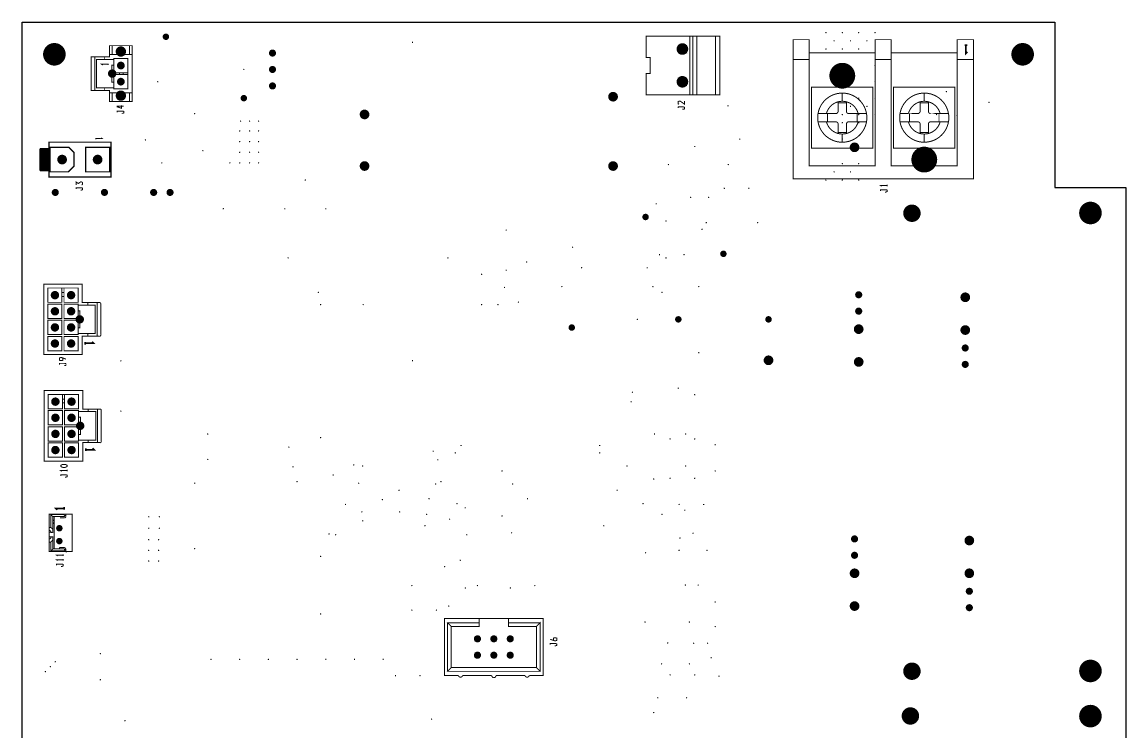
# Model space of a CAD drawing. Extents: x -16 to 352, y -5 to 215.
# Drawn here: x 181.4 to 352.4, y 104.9 to 215 of the extents above; entities that cross this region are included whole.
import ezdxf

# ---------------------------------------------------------------- set-up
doc = ezdxf.new("R2010")
doc.units = 0
doc.header["$MEASUREMENT"] = 0
doc.layers.get('0').update_dxf_attribs({"linetype": 'CONTINUOUS'})
for name, color, linetype in [('25-334-0_DRD', 7, 'CONTINUOUS'), ('25-334-0_SSB', 9, 'CONTINUOUS'), ('THRUHOLE_NPT', 8, 'CONTINUOUS'), ('THRUHOLE_TAP', 15, 'CONTINUOUS')]:
    doc.layers.add(name, color=color, linetype=linetype)

# ---------------------------------------------------------------- blocks, each defined once
blk = doc.blocks.new('ROUND_27')
at = {"const_width": 0.65024}
blk.add_lwpolyline([(-0.32512, 0, 1), (0.32512, 0, 1)], format="xyb", close=True, dxfattribs=at)
blk = doc.blocks.new('ROUND_1')
at = {"const_width": 1.75006}
blk.add_lwpolyline([(-0.87503, 0, 1), (0.87503, 0, 1)], format="xyb", close=True, dxfattribs=at)
blk = doc.blocks.new('ROUND_75')
at = {"const_width": 0.10033}
blk.add_lwpolyline([(-0.050164, 0, 1), (0.050164, 0, 1)], format="xyb", close=True, dxfattribs=at)
blk = doc.blocks.new('ROUND_3')
at = {"const_width": 0.50038}
blk.add_lwpolyline([(-0.25019, 0, 1), (0.25019, 0, 1)], format="xyb", close=True, dxfattribs=at)
blk = doc.blocks.new('ROUND_72')
at = {"const_width": 0.7493}
blk.add_lwpolyline([(-0.37465, 0, 1), (0.37465, 0, 1)], format="xyb", close=True, dxfattribs=at)
blk = doc.blocks.new('ROUND_82')
at = {"const_width": 2.00025}
blk.add_lwpolyline([(-1.000124, 0, 1), (1.000124, 0, 1)], format="xyb", close=True, dxfattribs=at)
blk = doc.blocks.new('ROUND_80')
at = {"const_width": 0.54991}
blk.add_lwpolyline([(-0.274954, 0, 1), (0.274954, 0, 1)], format="xyb", close=True, dxfattribs=at)
blk = doc.blocks.new('ROUND_34')
at = {"const_width": 0.8001}
blk.add_lwpolyline([(-0.40005, 0, 1), (0.40005, 0, 1)], format="xyb", close=True, dxfattribs=at)
blk = doc.blocks.new('ROUND_83')
at = {"const_width": 0.59944}
blk.add_lwpolyline([(-0.29972, 0, 1), (0.29972, 0, 1)], format="xyb", close=True, dxfattribs=at)
blk = doc.blocks.new('ROUND_79')
at = {"const_width": 1.35001}
blk.add_lwpolyline([(-0.675004, 0, 1), (0.675004, 0, 1)], format="xyb", close=True, dxfattribs=at)
blk = doc.blocks.new('ROUND_39')
at = {"const_width": 0.90043}
blk.add_lwpolyline([(-0.450214, 0, 1), (0.450214, 0, 1)], format="xyb", close=True, dxfattribs=at)

msp = doc.modelspace()

# ---------------------------------------------------------------- linework, layer by layer
at = {"layer": '25-334-0_DRD'}
for p, q in [((181.43, -5), (181.43, 215)), ((181.43, 215), (341.43, 215)), ((341.43, 215), (341.43, 189.36)), ((341.43, 189.36), (352.43, 189.36)), ((352.43, 189.36), (352.43, -5))]:
    msp.add_line(p, q, dxfattribs=at)
at = {"layer": '25-334-0_SSB'}
for points, const_width in [([(284.89, 212.82), (284.89, 203.74), (278.12, 203.74), (278.12, 207.03), (278.72, 207.03), (278.72, 209.53), (278.12, 209.53), (278.12, 212.82), (284.89, 212.82), (285.32, 212.82), (285.94, 212.82), (285.94, 203.74), (288.83, 203.74), (289.52, 203.74), (289.52, 212.82), (288.83, 212.82), (288.83, 203.74)], 0.152), ([(285.32, 203.74), (285.32, 212.82)], 0.152), ([(285.94, 212.82), (288.83, 212.82)], 0.152), ([(300.87, 209.22), (303.38, 209.22), (303.38, 212.27), (300.87, 212.27), (300.87, 209.22), (300.87, 190.68), (328.81, 190.68), (328.81, 209.22), (326.29, 209.22), (326.29, 212.27), (328.81, 212.27), (328.81, 209.22)], 0.152), ([(326.29, 209.22), (326.29, 192.71), (316.08, 192.71), (316.08, 209.22), (313.59, 209.22), (313.59, 212.27), (316.08, 212.27), (316.08, 209.22)], 0.152), ([(198.06, 209.98), (198.06, 211.34), (195.39, 211.34), (194.99, 211.34), (194.99, 209.98), (198.47, 209.98), (198.47, 211.34), (198.06, 211.34)], 0.152), ([(195.39, 209.98), (195.39, 211.34)], 0.152), ([(283.15, 211.39), (283.15, 210.25), (283.44, 210.54), (283.44, 211.1), (284, 211.1), (284.29, 211.39), (283.15, 211.39), (283.44, 211.1)], 0.152), ([(284, 211.1), (284, 210.54), (284.29, 210.25), (283.15, 210.25)], 0.152), ([(283.44, 210.54), (284, 210.54)], 0.152), ([(284.29, 211.39), (284.29, 210.25)], 0.152), ([(327.43, 211.43), (327.86, 211.43)], 0.254), ([(327.64, 211.43), (327.64, 210.16), (327.86, 210.38)], 0.254), ([(192.71, 204.41), (192.13, 204.41), (192.13, 209.61), (192.71, 209.61)], 0.152), ([(198.06, 204.04), (198.06, 202.68), (198.47, 202.68), (198.47, 204.04), (194.99, 204.04), (194.99, 204.41), (194.17, 204.41), (194.17, 204.81), (192.98, 204.81), (192.98, 209.21), (194.17, 209.21), (194.17, 209.61), (192.71, 209.61), (192.71, 204.41), (194.17, 204.41)], 0.152), ([(194.17, 209.61), (194.99, 209.61), (194.99, 209.98)], 0.152), ([(194.17, 209.21), (195.63, 209.21), (195.63, 209.37), (197.82, 209.37), (197.82, 204.65), (195.63, 204.65), (195.63, 204.81), (195.63, 205.68), (195.63, 206.87), (196.51, 206.87), (197.11, 206.87), (197.11, 207.15), (196.51, 207.15), (196.51, 206.87)], 0.152), ([(194.78, 208.57), (194.78, 208.33)], 0.152), ([(195.63, 209.21), (195.63, 208.34), (195.63, 207.15), (196.51, 207.15)], 0.152), ([(196.41, 208.58), (196.41, 207.94), (197.05, 207.94), (196.9, 208.09), (196.9, 208.43), (197.05, 208.58), (196.41, 208.58), (196.56, 208.43), (196.9, 208.43)], 0.152), ([(197.05, 207.94), (197.05, 208.58)], 0.152), ([(198.47, 209.98), (198.47, 204.04)], 0.152), ([(303.38, 210.24), (313.59, 210.24)], 0.152), ([(303.38, 209.22), (303.38, 192.71), (313.59, 192.71), (313.59, 209.22)], 0.152), ([(326.29, 210.24), (316.08, 210.24)], 0.152), ([(194.78, 208.45), (193.76, 208.45), (193.93, 208.33)], 0.152), ([(195.63, 205.68), (195.35, 205.68), (195.35, 208.34), (195.63, 208.34)], 0.152), ([(196.41, 207.94), (196.56, 208.09), (196.56, 208.43)], 0.152), ([(196.56, 208.09), (196.9, 208.09)], 0.152), ([(197.11, 207.15), (197.82, 207.15)], 0.152), ([(197.11, 206.87), (197.82, 206.87)], 0.152), ([(196.56, 205.59), (196.41, 205.44), (196.41, 206.08), (196.56, 205.93), (196.56, 205.59), (196.9, 205.59), (197.05, 205.44), (197.05, 206.08), (196.9, 205.93), (196.9, 205.59)], 0.152), ([(197.05, 206.08), (196.41, 206.08)], 0.152), ([(197.05, 205.44), (196.41, 205.44)], 0.152), ([(196.56, 205.93), (196.9, 205.93)], 0.152), ([(283.15, 206.31), (283.15, 205.17), (283.44, 205.46), (283.44, 206.02), (284, 206.02), (284.29, 206.31), (283.15, 206.31), (283.44, 206.02)], 0.152), ([(284, 206.02), (284, 205.46), (284.29, 205.17), (283.15, 205.17)], 0.152), ([(283.44, 205.46), (284, 205.46)], 0.152), ([(284.29, 206.31), (284.29, 205.17)], 0.152), ([(194.17, 204.81), (195.63, 204.81)], 0.152), ([(195.39, 204.04), (195.39, 202.68), (194.99, 202.68), (194.99, 204.04)], 0.152), ([(285.94, 203.74), (285.32, 203.74), (284.89, 203.74)], 0.152), ([(313.24, 204.93), (313.24, 195.43), (303.74, 195.43), (303.74, 204.93), (313.24, 204.93)], 0.152), ([(308.49, 203.99), (308.49, 202.72)], 0.152), ([(325.94, 204.93), (316.44, 204.93), (316.44, 195.43), (325.94, 195.43), (325.94, 204.93)], 0.152), ([(321.19, 202.72), (321.19, 203.99)], 0.152), ([(195.39, 202.68), (198.06, 202.68)], 0.152), ([(196.85, 202.1), (196.85, 201.63), (196.18, 201.86), (196.18, 201.98), (197.19, 201.98)], 0.152), ([(284.06, 202.74), (284.06, 202.26), (283.39, 202.74), (283.21, 202.74), (283.04, 202.67), (283.04, 202.32), (283.21, 202.26)], 0.152), ([(283.04, 201.9), (283.04, 201.66)], 0.152), ([(283.72, 201.48), (283.89, 201.48), (284.06, 201.54), (284.06, 201.78), (283.89, 201.84), (283.04, 201.84)], 0.152), ([(309.12, 201.19), (309.12, 202.46), (307.85, 202.46), (307.85, 201.19)], 0.152), ([(320.55, 201.19), (320.55, 202.46), (321.82, 202.46), (321.82, 201.19)], 0.152), ([(196.18, 201.26), (196.18, 201.02)], 0.152), ([(196.85, 200.85), (197.03, 200.85), (197.19, 200.91), (197.19, 201.14), (197.03, 201.2), (196.18, 201.2)], 0.152), ([(304.73, 200.81), (306.03, 200.81), (307.47, 200.81)], 0.152), ([(304.73, 200.81), (304.73, 200.81)], 0.152), ([(306.2, 199.54), (306.2, 200.81)], 0.152), ([(312.24, 200.81), (310.95, 200.81), (309.5, 200.81)], 0.152), ([(310.77, 200.81), (310.77, 199.54)], 0.152), ([(312.24, 200.81), (312.24, 200.81)], 0.152), ([(318.73, 200.81), (317.43, 200.81)], 0.152), ([(318.73, 200.81), (320.17, 200.81), (318.73, 200.81)], 0.152), ([(318.9, 199.54), (318.9, 200.81)], 0.152), ([(322.2, 200.81), (323.65, 200.81), (322.2, 200.81)], 0.152), ([(323.47, 200.81), (323.47, 199.54)], 0.152), ([(324.94, 200.81), (323.65, 200.81)], 0.152), ([(304.73, 199.54), (306.03, 199.54), (307.47, 199.54)], 0.152), ([(307.85, 199.16), (307.85, 197.89), (309.12, 197.89), (309.12, 199.16)], 0.152), ([(312.24, 199.54), (310.95, 199.54), (309.5, 199.54)], 0.152), ([(312.24, 199.54), (312.24, 199.54)], 0.152), ([(317.43, 199.54), (318.73, 199.54)], 0.152), ([(320.17, 199.54), (318.73, 199.54)], 0.152), ([(321.82, 199.16), (321.82, 197.89), (320.55, 197.89), (320.55, 199.16)], 0.152), ([(323.65, 199.54), (322.2, 199.54)], 0.152), ([(323.65, 199.54), (324.94, 199.54)], 0.152), ([(192.83, 196.82), (192.83, 197.05)], 0.152), ([(192.83, 196.93), (193.85, 196.93), (193.68, 197.05)], 0.152), ([(308.49, 196.37), (308.49, 197.64)], 0.152), ([(321.19, 197.64), (321.19, 196.37)], 0.152), ([(184.18, 195.37), (184.18, 191.98)], 0.201), ([(184.18, 195.37), (185.58, 195.37)], 0.201), ([(184.18, 195.2), (185.58, 195.2)], 0.201), ([(184.18, 195.02), (185.58, 195.02)], 0.201), ([(184.18, 194.84), (185.58, 194.84)], 0.201), ([(184.33, 195.37), (184.33, 191.98)], 0.201), ([(184.51, 195.37), (184.51, 191.98)], 0.201), ([(184.69, 195.37), (184.69, 191.98)], 0.201), ([(184.87, 195.37), (184.87, 191.98)], 0.201), ([(185.05, 195.37), (185.05, 191.98)], 0.201), ([(185.23, 195.37), (185.23, 191.98)], 0.201), ([(185.41, 195.37), (185.41, 191.98)], 0.201), ([(185.58, 196.38), (185.58, 190.97), (195.18, 190.97), (195.18, 196.38), (185.58, 196.38)], 0.201), ([(185.58, 195.37), (185.58, 191.98)], 0.201), ([(185.78, 195.57), (185.78, 191.78), (188.58, 191.78), (189.48, 192.67), (189.48, 194.77), (188.68, 195.57), (185.78, 195.57)], 0.201), ([(191.28, 195.57), (191.28, 191.78), (194.98, 191.78), (194.98, 195.57), (191.28, 195.57)], 0.201), ([(184.18, 194.66), (185.58, 194.66)], 0.201), ([(184.18, 194.48), (185.58, 194.48)], 0.201), ([(184.18, 194.3), (185.58, 194.3)], 0.201), ([(184.18, 194.12), (185.58, 194.12)], 0.201), ([(184.18, 193.94), (185.58, 193.94)], 0.201), ([(184.18, 193.76), (185.58, 193.76)], 0.201), ([(184.18, 193.58), (185.58, 193.58)], 0.201), ([(184.18, 193.4), (185.58, 193.4)], 0.201), ([(184.18, 193.22), (185.58, 193.22)], 0.201), ([(184.18, 193.04), (185.58, 193.04)], 0.201), ([(184.18, 192.86), (185.58, 192.86)], 0.201), ([(184.18, 192.68), (185.58, 192.68)], 0.201), ([(184.18, 192.5), (185.58, 192.5)], 0.201), ([(184.18, 192.32), (185.58, 192.32)], 0.201), ([(184.18, 192.14), (185.58, 192.14)], 0.201), ([(184.18, 191.98), (185.58, 191.98)], 0.201), ([(190.65, 189.74), (190.81, 189.85), (190.81, 190.09), (190.65, 190.21), (190.48, 190.21), (190.14, 189.97), (189.8, 190.21), (189.8, 189.74)], 0.152), ([(315.43, 189.79), (315.43, 189.55)], 0.152), ([(189.8, 189.37), (189.8, 189.14)], 0.152), ([(190.48, 188.96), (190.65, 188.96), (190.81, 189.02), (190.81, 189.26), (190.65, 189.31), (189.8, 189.31)], 0.152), ([(315.43, 189.67), (314.41, 189.67), (314.58, 189.55)], 0.152), ([(314.41, 189.07), (314.41, 188.83)], 0.152), ([(315.09, 188.65), (315.26, 188.65), (315.43, 188.71), (315.43, 188.95), (315.26, 189.01), (314.41, 189.01)], 0.152), ([(191.59, 166.71), (191.59, 166.31), (190.76, 166.31), (190.76, 163.44), (184.78, 163.44), (184.78, 174.38), (190.76, 174.38), (190.76, 171.51), (191.59, 171.51), (191.59, 171.11), (192.77, 171.11), (192.77, 166.71), (191.59, 166.71), (190.11, 166.71), (190.11, 167.58), (190.11, 168.77), (187.92, 168.77), (187.92, 166.55), (190.11, 166.55), (190.11, 166.71)], 0.152), ([(185.42, 173.77), (185.42, 171.55), (187.61, 171.55), (187.61, 172.46), (187.92, 172.46), (187.92, 171.55), (190.11, 171.55), (190.11, 173.77), (185.42, 173.77)], 0.152), ([(186.35, 172.49), (186.2, 172.34), (186.2, 172.98), (186.35, 172.83), (186.35, 172.49), (186.68, 172.49), (186.83, 172.34), (186.83, 172.98), (186.68, 172.83), (186.68, 172.49)], 0.152), ([(186.2, 172.98), (186.83, 172.98)], 0.152), ([(186.35, 172.83), (186.68, 172.83)], 0.152), ([(187.61, 173.77), (187.61, 173.06)], 0.152), ([(187.61, 172.46), (187.61, 173.06), (187.92, 173.06), (187.92, 172.46)], 0.152), ([(187.92, 173.06), (187.92, 173.77)], 0.152), ([(189.19, 172.83), (189.34, 172.98), (189.34, 172.34), (189.19, 172.49), (189.19, 172.83), (188.85, 172.83), (188.7, 172.98), (188.7, 172.34), (188.85, 172.49), (188.85, 172.83)], 0.152), ([(188.7, 172.98), (189.34, 172.98)], 0.152), ([(185.42, 171.27), (185.42, 169.05), (187.61, 169.05), (187.61, 171.27), (185.42, 171.27)], 0.152), ([(186.2, 172.34), (186.83, 172.34)], 0.152), ([(191.59, 171.11), (190.11, 171.11), (190.11, 171.27), (187.92, 171.27), (187.92, 169.05), (190.11, 169.05), (190.11, 170.24), (190.39, 170.24), (190.39, 167.58), (190.11, 167.58)], 0.152), ([(188.7, 172.34), (189.34, 172.34)], 0.152), ([(189.19, 172.49), (188.85, 172.49)], 0.152), ([(190.11, 170.24), (190.11, 171.11)], 0.152), ([(191.59, 171.51), (193.05, 171.51)], 0.152), ([(193.42, 166.31), (193.05, 166.31), (193.05, 171.51), (193.42, 171.51)], 0.152), ([(193.62, 171.31), (193.62, 166.51)], 0.152), ([(186.2, 169.84), (186.83, 169.84), (186.83, 170.48), (186.68, 170.33), (186.35, 170.33), (186.2, 170.48), (186.2, 169.84), (186.35, 169.99), (186.68, 169.99), (186.68, 170.33)], 0.152), ([(186.2, 170.48), (186.83, 170.48)], 0.152), ([(186.35, 169.99), (186.35, 170.33)], 0.152), ([(186.83, 169.84), (186.68, 169.99)], 0.152), ([(189.19, 170.33), (189.34, 170.48), (189.34, 169.84), (189.19, 169.99), (189.19, 170.33), (188.85, 170.33), (188.7, 170.48), (188.7, 169.84), (188.85, 169.99), (188.85, 170.33)], 0.152), ([(188.7, 170.48), (189.34, 170.48)], 0.152), ([(188.7, 169.84), (189.34, 169.84)], 0.152), ([(189.19, 169.99), (188.85, 169.99)], 0.152), ([(185.42, 168.77), (185.42, 166.55), (187.61, 166.55), (187.61, 168.77), (185.42, 168.77)], 0.152), ([(186.2, 167.34), (186.83, 167.34), (186.83, 167.98), (186.68, 167.83), (186.35, 167.83), (186.2, 167.98), (186.2, 167.34), (186.35, 167.49), (186.68, 167.49), (186.68, 167.83)], 0.152), ([(186.2, 167.98), (186.83, 167.98)], 0.152), ([(186.35, 167.49), (186.35, 167.83)], 0.152), ([(189.19, 167.83), (189.34, 167.98), (189.34, 167.34), (189.19, 167.49), (189.19, 167.83), (188.85, 167.83), (188.7, 167.98), (188.7, 167.34), (188.85, 167.49), (188.85, 167.83)], 0.152), ([(188.7, 167.98), (189.34, 167.98)], 0.152), ([(185.42, 166.27), (185.42, 164.05), (187.61, 164.05), (187.61, 166.27), (185.42, 166.27)], 0.152), ([(186.83, 167.34), (186.68, 167.49)], 0.152), ([(190.11, 166.27), (187.92, 166.27), (187.92, 164.05), (190.11, 164.05), (190.11, 166.27)], 0.152), ([(188.7, 167.34), (189.34, 167.34)], 0.152), ([(189.19, 167.49), (188.85, 167.49)], 0.152), ([(191.59, 166.31), (193.05, 166.31)], 0.152), ([(186.2, 164.84), (186.83, 164.84), (186.83, 165.48), (186.2, 165.48), (186.2, 164.84), (186.35, 164.99), (186.68, 164.99), (186.68, 165.33), (186.35, 165.33), (186.35, 164.99)], 0.152), ([(186.2, 165.48), (186.35, 165.33)], 0.152), ([(186.83, 165.48), (186.68, 165.33)], 0.152), ([(186.83, 164.84), (186.68, 164.99)], 0.152), ([(189.19, 165.33), (189.34, 165.48), (189.34, 164.84), (189.19, 164.99), (189.19, 165.33), (188.85, 165.33), (188.7, 165.48), (188.7, 164.84), (188.85, 164.99), (188.85, 165.33)], 0.152), ([(188.7, 165.48), (189.34, 165.48)], 0.152), ([(188.7, 164.84), (189.34, 164.84)], 0.152), ([(189.19, 164.99), (188.85, 164.99)], 0.152), ([(191.22, 164.99), (191.22, 165.42)], 0.254), ([(191.22, 165.21), (192.49, 165.21), (192.28, 165.42)], 0.254), ([(187.73, 162.92), (187.73, 162.57), (187.56, 162.51), (187.39, 162.51), (187.22, 162.57), (187.22, 162.92), (187.39, 162.98), (187.56, 162.98), (188.23, 162.75)], 0.152), ([(187.22, 162.15), (187.22, 161.91)], 0.152), ([(187.9, 161.73), (188.06, 161.73), (188.23, 161.79), (188.23, 162.03), (188.06, 162.09), (187.22, 162.09)], 0.152), ([(191.66, 150.2), (191.66, 149.8), (190.83, 149.8), (190.83, 146.93), (184.85, 146.93), (184.85, 157.87), (190.83, 157.87), (190.83, 155), (191.66, 155), (191.66, 154.6), (192.84, 154.6), (192.84, 150.2), (191.66, 150.2), (190.18, 150.2), (190.18, 151.07), (190.18, 152.26), (187.99, 152.26), (187.99, 150.04), (190.18, 150.04), (190.18, 150.2)], 0.152), ([(185.49, 157.26), (185.49, 155.04), (187.68, 155.04), (187.68, 155.95), (187.99, 155.95), (187.99, 155.04), (190.18, 155.04), (190.18, 157.26), (185.49, 157.26)], 0.152), ([(187.68, 157.26), (187.68, 156.55)], 0.152), ([(187.99, 156.55), (187.99, 157.26)], 0.152), ([(186.42, 155.98), (186.27, 155.83), (186.27, 156.47), (186.42, 156.32), (186.42, 155.98), (186.76, 155.98), (186.91, 155.83), (186.91, 156.47), (186.76, 156.32), (186.76, 155.98)], 0.152), ([(186.27, 156.47), (186.91, 156.47)], 0.152), ([(186.27, 155.83), (186.91, 155.83)], 0.152), ([(186.42, 156.32), (186.76, 156.32)], 0.152), ([(187.68, 155.95), (187.68, 156.55), (187.99, 156.55), (187.99, 155.95)], 0.152), ([(189.26, 156.32), (189.41, 156.47), (189.41, 155.83), (189.26, 155.98), (189.26, 156.32), (188.92, 156.32), (188.77, 156.47), (188.77, 155.83), (188.92, 155.98), (188.92, 156.32)], 0.152), ([(188.77, 156.47), (189.41, 156.47)], 0.152), ([(188.77, 155.83), (189.41, 155.83)], 0.152), ([(189.26, 155.98), (188.92, 155.98)], 0.152), ([(185.49, 154.76), (185.49, 152.54), (187.68, 152.54), (187.68, 154.76), (185.49, 154.76)], 0.152), ([(186.27, 153.33), (186.91, 153.33), (186.91, 153.97), (186.76, 153.82), (186.42, 153.82), (186.27, 153.97), (186.27, 153.33), (186.42, 153.48), (186.76, 153.48), (186.76, 153.82)], 0.152), ([(186.27, 153.97), (186.91, 153.97)], 0.152), ([(191.66, 154.6), (190.18, 154.6), (190.18, 154.76), (187.99, 154.76), (187.99, 152.54), (190.18, 152.54), (190.18, 153.73), (190.46, 153.73), (190.46, 151.07), (190.18, 151.07)], 0.152), ([(189.26, 153.82), (189.41, 153.97), (189.41, 153.33), (189.26, 153.48), (189.26, 153.82), (188.92, 153.82), (188.77, 153.97), (188.77, 153.33), (188.92, 153.48), (188.92, 153.82)], 0.152), ([(188.77, 153.97), (189.41, 153.97)], 0.152), ([(190.18, 153.73), (190.18, 154.6)], 0.152), ([(191.66, 155), (193.12, 155)], 0.152), ([(193.49, 149.8), (193.12, 149.8), (193.12, 155), (193.49, 155)], 0.152), ([(193.69, 154.8), (193.69, 150)], 0.152), ([(185.49, 152.26), (185.49, 150.04), (187.68, 150.04), (187.68, 152.26), (185.49, 152.26)], 0.152), ([(186.42, 153.48), (186.42, 153.82)], 0.152), ([(186.91, 153.33), (186.76, 153.48)], 0.152), ([(188.77, 153.33), (189.41, 153.33)], 0.152), ([(189.26, 153.48), (188.92, 153.48)], 0.152), ([(186.27, 150.83), (186.91, 150.83), (186.91, 151.47), (186.76, 151.32), (186.42, 151.32), (186.27, 151.47), (186.27, 150.83), (186.42, 150.98), (186.76, 150.98), (186.76, 151.32)], 0.152), ([(186.27, 151.47), (186.91, 151.47)], 0.152), ([(186.42, 150.98), (186.42, 151.32)], 0.152), ([(186.91, 150.83), (186.76, 150.98)], 0.152), ([(189.26, 151.32), (189.41, 151.47), (189.41, 150.83), (189.26, 150.98), (189.26, 151.32), (188.92, 151.32), (188.77, 151.47), (188.77, 150.83), (188.92, 150.98), (188.92, 151.32)], 0.152), ([(188.77, 151.47), (189.41, 151.47)], 0.152), ([(188.77, 150.83), (189.41, 150.83)], 0.152), ([(189.26, 150.98), (188.92, 150.98)], 0.152), ([(185.49, 149.76), (185.49, 147.54), (187.68, 147.54), (187.68, 149.76), (185.49, 149.76)], 0.152), ([(186.27, 148.33), (186.91, 148.33), (186.91, 148.97), (186.27, 148.97), (186.27, 148.33), (186.42, 148.48), (186.76, 148.48), (186.76, 148.82), (186.42, 148.82), (186.42, 148.48)], 0.152), ([(186.27, 148.97), (186.42, 148.82)], 0.152), ([(186.91, 148.97), (186.76, 148.82)], 0.152), ([(190.18, 149.76), (187.99, 149.76), (187.99, 147.54), (190.18, 147.54), (190.18, 149.76)], 0.152), ([(189.26, 148.82), (189.41, 148.97), (189.41, 148.33), (189.26, 148.48), (189.26, 148.82), (188.92, 148.82), (188.77, 148.97), (188.77, 148.33), (188.92, 148.48), (188.92, 148.82)], 0.152), ([(188.77, 148.97), (189.41, 148.97)], 0.152), ([(191.29, 148.48), (191.29, 148.91)], 0.254), ([(191.29, 148.7), (192.56, 148.7), (192.35, 148.91)], 0.254), ([(191.66, 149.8), (193.12, 149.8)], 0.152), ([(186.91, 148.33), (186.76, 148.48)], 0.152), ([(188.77, 148.33), (189.41, 148.33)], 0.152), ([(189.26, 148.48), (188.92, 148.48)], 0.152), ([(188.43, 145.47), (187.41, 145.47), (187.58, 145.36)], 0.152), ([(188.43, 146.13), (188.26, 146.02), (188.09, 145.96), (187.75, 145.96), (187.58, 146.02), (187.41, 146.13), (187.41, 146.25), (187.58, 146.37), (187.75, 146.43), (188.09, 146.43), (188.26, 146.37), (188.43, 146.25), (188.43, 146.13)], 0.152), ([(188.43, 145.59), (188.43, 145.36)], 0.152), ([(187.41, 144.87), (187.41, 144.64)], 0.152), ([(188.09, 144.46), (188.26, 144.46), (188.43, 144.52), (188.43, 144.75), (188.26, 144.81), (187.41, 144.81)], 0.152), ([(186.2, 134.69), (185.9, 134.39), (185.9, 133.02), (187.9, 133.02), (187.9, 132.93), (188.2, 132.93), (189.2, 132.93), (189.2, 138.72), (188.2, 138.72), (187.9, 138.72), (185.6, 138.72), (185.6, 136.64), (185.9, 136.64), (186.2, 136.34), (186.2, 138.33), (187.9, 138.33), (188.11, 138.41), (188.2, 138.63), (188.2, 138.72)], 0.152), ([(187.9, 138.72), (187.9, 138.63), (185.9, 138.63), (185.9, 136.64)], 0.152), ([(186.2, 138.33), (185.9, 138.63)], 0.152), ([(187.94, 139.59), (186.67, 139.59), (186.89, 139.38)], 0.254), ([(187.94, 139.81), (187.94, 139.38)], 0.254), ([(187.9, 138.63), (188.11, 138.41)], 0.152), ([(188.2, 138.42), (188.2, 138.63)], 0.152), ([(186.4, 133.32), (186.4, 135.51), (186.4, 138.33)], 0.152), ([(187.96, 138.13), (187.3, 138.13)], 0.152), ([(185.6, 136.64), (185.6, 136.16), (185.75, 136.16), (186, 135.84), (185.6, 135.84), (185.6, 135.19)], 0.152), ([(185.6, 136.16), (185.6, 135.84)], 0.152), ([(188.2, 133.23), (188.2, 133.02), (188.11, 133.24), (187.9, 133.32), (186.2, 133.32), (186.2, 134.69), (186.2, 135.19), (186, 135.19), (185.6, 135.19), (185.6, 134.86), (185.75, 134.86), (186, 135.19)], 0.152), ([(186, 135.84), (186.2, 135.84), (186.2, 135.81)], 0.152), ([(186.2, 135.84), (186.2, 136.34)], 0.152), ([(186.2, 135.21), (186.2, 135.19)], 0.152), ([(185.6, 134.86), (185.6, 134.39)], 0.152), ([(185.9, 134.39), (185.6, 134.39), (185.6, 132.93), (187.9, 132.93)], 0.152), ([(186.2, 133.32), (185.9, 133.02)], 0.152), ([(187.2, 133.32), (187.2, 133.42)], 0.152), ([(187.3, 133.53), (187.9, 133.53)], 0.152), ([(187.79, 131.63), (186.78, 131.63), (186.95, 131.51)], 0.152), ([(187.79, 132.35), (186.78, 132.35), (186.95, 132.23)], 0.152), ([(187.79, 132.47), (187.79, 132.23)], 0.152), ([(187.79, 131.75), (187.79, 131.51)], 0.152), ([(188.11, 133.24), (187.9, 133.02)], 0.152), ([(188.2, 132.93), (188.2, 133.02)], 0.152), ([(186.78, 131.03), (186.78, 130.79)], 0.152), ([(187.46, 130.61), (187.63, 130.61), (187.79, 130.68), (187.79, 130.91), (187.63, 130.97), (186.78, 130.97)], 0.152), ([(249.02, 113.69), (246.87, 113.69), (246.87, 122.53), (252.26, 122.53), (252.26, 121.88), (247.32, 121.88), (247.92, 121.28), (247.92, 114.94)], 0.152), ([(261.1, 114.94), (247.92, 114.94), (247.32, 114.34), (261.7, 114.34), (261.1, 114.94), (261.1, 121.28), (261.7, 121.88), (261.7, 114.34)], 0.152), ([(247.32, 121.88), (247.32, 114.34)], 0.152), ([(247.92, 121.28), (252.26, 121.28), (252.26, 121.88)], 0.152), ([(252.26, 122.53), (256.76, 122.53), (262.15, 122.53), (262.15, 113.69), (260, 113.69)], 0.152), ([(256.76, 122.53), (256.76, 121.88)], 0.152), ([(261.1, 121.28), (256.76, 121.28), (256.76, 121.88), (261.7, 121.88)], 0.152), ([(252.09, 119.26), (252.29, 119.06), (252.29, 119.7), (252.09, 119.5), (252.09, 119.26), (251.85, 119.26), (251.65, 119.06), (252.29, 119.06)], 0.152), ([(251.85, 119.26), (251.85, 119.5), (251.65, 119.7), (252.29, 119.7)], 0.152), ([(251.65, 119.06), (251.65, 119.7)], 0.152), ([(254.63, 119.26), (254.83, 119.06), (254.83, 119.7), (254.63, 119.5), (254.63, 119.26), (254.39, 119.26), (254.19, 119.06), (254.83, 119.06)], 0.152), ([(254.39, 119.26), (254.39, 119.5), (254.19, 119.7), (254.83, 119.7)], 0.152), ([(254.19, 119.06), (254.19, 119.7)], 0.152), ([(257.17, 119.26), (257.37, 119.06), (257.37, 119.7), (257.17, 119.5), (257.17, 119.26), (256.93, 119.26), (256.73, 119.06), (257.37, 119.06)], 0.152), ([(256.93, 119.26), (256.93, 119.5), (256.73, 119.7), (257.37, 119.7)], 0.152), ([(256.73, 119.06), (256.73, 119.7)], 0.152), ([(252.09, 119.5), (251.85, 119.5)], 0.152), ([(254.63, 119.5), (254.39, 119.5)], 0.152), ([(257.17, 119.5), (256.93, 119.5)], 0.152), ([(263.74, 119.13), (263.74, 119.49), (263.91, 119.55), (264.08, 119.55), (264.25, 119.49), (264.25, 119.13), (264.08, 119.08), (263.91, 119.08), (263.23, 119.31)], 0.152), ([(263.23, 118.71), (263.23, 118.47)], 0.152), ([(263.91, 118.3), (264.08, 118.3), (264.25, 118.36), (264.25, 118.59), (264.08, 118.65), (263.23, 118.65)], 0.152), ([(252.09, 116.72), (252.29, 116.52), (252.29, 117.16), (252.09, 116.96), (252.09, 116.72), (251.85, 116.72), (251.65, 116.52), (252.29, 116.52)], 0.152), ([(251.85, 116.72), (251.85, 116.96), (251.65, 117.16), (252.29, 117.16)], 0.152), ([(251.65, 116.52), (251.65, 117.16)], 0.152), ([(252.09, 116.96), (251.85, 116.96)], 0.152), ([(254.63, 116.72), (254.83, 116.52), (254.83, 117.16), (254.63, 116.96), (254.63, 116.72), (254.39, 116.72), (254.19, 116.52), (254.83, 116.52)], 0.152), ([(254.39, 116.72), (254.39, 116.96), (254.19, 117.16), (254.83, 117.16)], 0.152), ([(254.19, 116.52), (254.19, 117.16)], 0.152), ([(254.63, 116.96), (254.39, 116.96)], 0.152), ([(257.17, 116.72), (257.37, 116.52), (257.37, 117.16), (257.17, 116.96), (257.17, 116.72), (256.93, 116.72), (256.73, 116.52), (257.37, 116.52)], 0.152), ([(256.93, 116.72), (256.93, 116.96), (256.73, 117.16), (257.37, 117.16)], 0.152), ([(256.73, 116.52), (256.73, 117.16)], 0.152), ([(257.17, 116.96), (256.93, 116.96)], 0.152), ([(254.19, 113.69), (249.67, 113.69)], 0.152), ([(259.35, 113.69), (254.84, 113.69)], 0.152)]:
    msp.add_lwpolyline(points, dxfattribs=dict(at, const_width=const_width))
at = {"layer": '25-334-0_SSB', "const_width": 0.152}
for points in [[(304.73, 200.81, -0.365977), (308.49, 203.99)], [(308.49, 203.99, -0.365977), (312.24, 200.81)], [(317.43, 200.81, -0.365977), (321.19, 203.99)], [(321.19, 203.99, -0.365977), (324.94, 200.81)], [(306.03, 200.81, -0.341981), (308.49, 202.72)], [(308.49, 202.72, -0.341982), (310.95, 200.81)], [(318.73, 200.81, -0.341981), (321.19, 202.72)], [(321.19, 202.72, -0.341982), (323.65, 200.81)], [(304.68, 200.18, -0.041915), (304.73, 200.81)], [(304.73, 199.54, -0.041915), (304.68, 200.18)], [(307.85, 201.19, -0.414214), (307.47, 200.81)], [(309.5, 200.81, -0.414214), (309.12, 201.19)], [(312.24, 200.81, -0.041915), (312.3, 200.18)], [(312.3, 200.18, -0.041915), (312.24, 199.54)], [(317.38, 200.18, -0.041915), (317.43, 200.81)], [(317.43, 199.54, -0.041915), (317.38, 200.18)], [(320.55, 201.19, -0.414214), (320.17, 200.81)], [(322.2, 200.81, -0.414214), (321.82, 201.19)], [(324.94, 200.81, -0.041915), (325, 200.18)], [(325, 200.18, -0.041915), (324.94, 199.54)], [(308.49, 196.37, -0.365977), (304.73, 199.54)], [(308.49, 197.64, -0.341982), (306.03, 199.54)], [(307.47, 199.54, -0.414214), (307.85, 199.16)], [(312.24, 199.54, -0.365977), (308.49, 196.37)], [(310.95, 199.54, -0.341981), (308.49, 197.64)], [(309.12, 199.16, -0.414214), (309.5, 199.54)], [(321.19, 196.37, -0.365977), (317.43, 199.54)], [(321.19, 197.64, -0.341982), (318.73, 199.54)], [(320.17, 199.54, -0.414214), (320.55, 199.16)], [(323.65, 199.54, -0.341981), (321.19, 197.64)], [(324.94, 199.54, -0.365977), (321.19, 196.37)], [(321.82, 199.16, -0.414214), (322.2, 199.54)], [(193.42, 171.51, -0.414214), (193.62, 171.31)], [(193.45, 166.3, -0.044335), (193.42, 166.3)], [(193.62, 166.48, -0.414214), (193.45, 166.3)], [(193.62, 166.51, -0.047259), (193.62, 166.48)], [(193.49, 155, -0.414214), (193.69, 154.8)], [(193.52, 149.79, -0.047946), (193.48, 149.8)], [(193.69, 149.97, -0.414214), (193.52, 149.79)], [(193.69, 150, -0.047949), (193.69, 149.97)], [(186.2, 137.84, -0.303104), (186.4, 137.54)], [(186.4, 137.54, -0.303922), (186.2, 137.23)], [(186.9, 136.53, -0.414214), (187.2, 136.82)], [(187.2, 136.82, -0.414214), (187.5, 136.53)], [(188, 138.12, -0.043695), (187.97, 138.13)], [(188.22, 138.34, -0.414214), (188, 138.12)], [(188.22, 138.38, -0.043696), (188.22, 138.34)], [(187.2, 136.23, -0.414214), (186.9, 136.53)], [(187.5, 136.53, -0.414214), (187.2, 136.23)], [(186.9, 134.59, -0.414214), (187.2, 134.89)], [(187.2, 134.29, -0.414214), (186.9, 134.59)], [(187.2, 134.89, -0.414214), (187.5, 134.59)], [(187.5, 134.59, -0.414214), (187.2, 134.29)], [(187.2, 133.42, -0.414214), (187.3, 133.52)], [(187.9, 133.53, -0.414214), (188.2, 133.23)], [(249.35, 113.43, -0.340061), (249.02, 113.69)], [(249.67, 113.69, -0.340061), (249.35, 113.44)], [(254.51, 113.36, -0.414214), (254.19, 113.69)], [(254.84, 113.69, -0.414214), (254.51, 113.36)], [(259.68, 113.43, -0.340061), (259.35, 113.69)], [(260, 113.69, -0.340061), (259.68, 113.44)]]:
    msp.add_lwpolyline(points, format="xyb", dxfattribs=at)

# ---------------------------------------------------------------- block references
at = {"layer": 'THRUHOLE_NPT', "xscale": -1}
for name, p in [('ROUND_1', (186.43, 210)), ('ROUND_1', (336.43, 210)), ('ROUND_27', (195.39, 207.01)), ('ROUND_1', (346.93, 185.4)), ('ROUND_27', (190.36, 168.91)), ('ROUND_27', (190.43, 152.4)), ('ROUND_1', (346.93, 114.4)), ('ROUND_1', (346.93, 107.4))]:
    msp.add_blockref(name, p, dxfattribs=at)
at = {"layer": 'THRUHOLE_TAP', "xscale": -1}
for name, p in [('ROUND_3', (203.71, 212.72)), ('ROUND_75', (305.95, 213.36)), ('ROUND_75', (307.22, 212.09)), ('ROUND_75', (308.49, 213.36)), ('ROUND_75', (309.76, 212.09)), ('ROUND_75', (311.03, 213.36)), ('ROUND_75', (312.3, 212.09)), ('ROUND_75', (313.57, 213.36)), ('ROUND_34', (196.73, 210.43)), ('ROUND_80', (220.22, 210.19)), ('ROUND_75', (241.91, 211.86)), ('ROUND_39', (283.72, 210.82)), ('ROUND_75', (305.95, 210.82)), ('ROUND_75', (308.49, 210.82)), ('ROUND_75', (311.03, 210.82)), ('ROUND_83', (196.73, 208.26)), ('ROUND_82', (308.49, 206.68)), ('ROUND_75', (215.78, 207.65)), ('ROUND_80', (220.22, 207.65)), ('ROUND_75', (313.57, 208.28)), ('ROUND_83', (196.73, 205.76)), ('ROUND_75', (202.44, 205.74)), ('ROUND_80', (220.22, 205.1)), ('ROUND_39', (283.72, 205.74)), ('ROUND_75', (313.57, 205.74)), ('ROUND_34', (196.73, 203.59)), ('ROUND_3', (215.78, 203.2)), ('ROUND_72', (272.98, 203.43)), ('ROUND_75', (324.62, 204.22)), ('ROUND_75', (290.78, 202.01)), ('ROUND_75', (309.76, 201.93)), ('ROUND_75', (311.03, 203.2)), ('ROUND_75', (312.3, 201.93)), ('ROUND_75', (313.57, 203.2)), ('ROUND_75', (331.22, 202.56)), ('ROUND_75', (208.16, 200.79)), ('ROUND_72', (234.48, 200.68)), ('ROUND_75', (308.49, 200.66)), ('ROUND_75', (311.03, 200.66)), ('ROUND_75', (313.57, 200.66)), ('ROUND_75', (323.09, 200.66)), ('ROUND_75', (326.27, 200.53)), ('ROUND_75', (215.27, 199.64)), ('ROUND_75', (216.67, 199.64)), ('ROUND_75', (218.06, 199.64)), ('ROUND_75', (308.49, 199.39)), ('ROUND_75', (311.03, 199.39)), ('ROUND_75', (200.54, 196.72)), ('ROUND_75', (215.14, 198.12)), ('ROUND_75', (216.67, 198.12)), ('ROUND_75', (218.06, 198.12)), ('ROUND_75', (292.61, 196.85)), ('ROUND_75', (308.49, 196.85)), ('ROUND_75', (209.43, 195.07)), ('ROUND_75', (215.14, 196.47)), ('ROUND_75', (216.67, 196.47)), ('ROUND_75', (218.06, 196.47)), ('ROUND_75', (285.63, 195.71)), ('ROUND_72', (310.39, 195.58)), ('ROUND_82', (321.19, 193.68)), ('ROUND_72', (187.63, 193.68)), ('ROUND_72', (193.13, 193.68)), ('ROUND_75', (203.08, 193.17)), ('ROUND_75', (213.62, 193.17)), ('ROUND_75', (215.14, 194.82)), ('ROUND_75', (215.14, 193.17)), ('ROUND_75', (216.67, 194.82)), ('ROUND_75', (216.67, 193.17)), ('ROUND_75', (218.06, 194.82)), ('ROUND_75', (218.06, 193.17)), ('ROUND_72', (234.48, 192.68)), ('ROUND_72', (272.98, 192.68)), ('ROUND_75', (281.56, 192.91)), ('ROUND_75', (290.83, 192.91)), ('ROUND_75', (307.22, 191.77)), ('ROUND_75', (308.49, 193.04)), ('ROUND_75', (309.76, 191.77)), ('ROUND_75', (311.03, 193.04)), ('ROUND_75', (225.3, 190.5)), ('ROUND_75', (305.95, 190.5)), ('ROUND_75', (308.49, 190.5)), ('ROUND_75', (311.03, 190.5)), ('ROUND_80', (186.57, 188.59)), ('ROUND_80', (194.19, 188.59)), ('ROUND_80', (201.81, 188.59)), ('ROUND_80', (204.35, 188.59)), ('ROUND_75', (290.2, 189.23)), ('ROUND_75', (294.01, 189.23)), ('ROUND_75', (279.66, 186.82)), ('ROUND_75', (284.99, 187.83)), ('ROUND_75', (287.79, 187.83)), ('ROUND_79', (319.28, 185.36)), ('ROUND_75', (212.6, 186.06)), ('ROUND_75', (222.13, 186.06)), ('ROUND_75', (228.48, 186.06)), ('ROUND_3', (278.01, 184.78)), ('ROUND_75', (281.18, 184.15)), ('ROUND_75', (286.77, 182.88)), ('ROUND_75', (287.41, 183.9)), ('ROUND_75', (295.38, 183.9)), ('ROUND_75', (256.42, 182.75)), ('ROUND_75', (266.7, 180.09)), ('ROUND_3', (290.07, 179.07)), ('ROUND_75', (222.64, 178.44)), ('ROUND_75', (247.4, 178.44)), ('ROUND_75', (259.59, 177.8)), ('ROUND_75', (280.17, 178.94)), ('ROUND_75', (281.18, 178.44)), ('ROUND_75', (283.98, 178.94)), ('ROUND_75', (256.42, 176.53)), ('ROUND_75', (268.1, 176.91)), ('ROUND_75', (278.26, 176.91)), ('ROUND_75', (252.61, 175.9)), ('ROUND_27', (186.52, 172.66)), ('ROUND_27', (189.02, 172.66)), ('ROUND_75', (227.33, 173.1)), ('ROUND_75', (256.16, 173.86)), ('ROUND_75', (265.05, 173.99)), ('ROUND_75', (279.15, 173.99)), ('ROUND_75', (280.55, 173.1)), ('ROUND_75', (286.26, 173.99)), ('ROUND_80', (311.03, 172.72)), ('ROUND_72', (327.54, 172.33)), ('ROUND_75', (227.67, 171.2)), ('ROUND_75', (234.27, 171.2)), ('ROUND_75', (252.61, 171.2)), ('ROUND_75', (255.15, 171.2)), ('ROUND_75', (258.32, 171.58)), ('ROUND_27', (186.52, 170.16)), ('ROUND_27', (189.02, 170.16)), ('ROUND_3', (283.09, 168.91)), ('ROUND_3', (297.06, 168.91)), ('ROUND_80', (311.03, 170.18)), ('ROUND_27', (186.52, 167.66)), ('ROUND_27', (189.02, 167.66)), ('ROUND_3', (266.58, 167.64)), ('ROUND_75', (276.74, 168.91)), ('ROUND_72', (311.03, 167.39)), ('ROUND_72', (327.54, 167.25)), ('ROUND_27', (186.52, 165.16)), ('ROUND_27', (189.02, 165.16)), ('ROUND_80', (327.54, 164.47)), ('ROUND_75', (196.73, 162.47)), ('ROUND_75', (241.91, 162.51)), ('ROUND_75', (286.26, 163.75)), ('ROUND_72', (297.06, 162.56)), ('ROUND_72', (311.03, 162.31)), ('ROUND_80', (327.54, 161.93)), ('ROUND_75', (275.98, 157.61)), ('ROUND_75', (283.09, 158.24)), ('ROUND_75', (285.63, 157.23)), ('ROUND_27', (186.59, 156.15)), ('ROUND_27', (189.09, 156.15)), ('ROUND_75', (275.77, 156.13)), ('ROUND_27', (186.59, 153.65)), ('ROUND_27', (189.09, 153.65)), ('ROUND_75', (196.73, 154.69)), ('ROUND_27', (186.59, 151.15)), ('ROUND_27', (189.09, 151.15)), ('ROUND_75', (210.19, 151.13)), ('ROUND_75', (227.67, 150.57)), ('ROUND_75', (279.4, 151.13)), ('ROUND_75', (284.23, 151.13)), ('ROUND_27', (186.59, 148.65)), ('ROUND_27', (189.09, 148.65)), ('ROUND_75', (222.76, 149.1)), ('ROUND_75', (249.43, 149.35)), ('ROUND_75', (270.9, 149.35)), ('ROUND_75', (281.82, 150.37)), ('ROUND_75', (285.63, 150.37)), ('ROUND_75', (288.8, 149.48)), ('ROUND_75', (210.19, 147.19)), ('ROUND_75', (245.11, 148.46)), ('ROUND_75', (245.82, 147.13)), ('ROUND_75', (248.54, 148.21)), ('ROUND_75', (270.9, 148.21)), ('ROUND_75', (223.4, 146.05)), ('ROUND_75', (232.8, 146.35)), ('ROUND_75', (234.19, 146.18)), ('ROUND_75', (255.78, 145.41)), ('ROUND_75', (275.14, 146.18)), ('ROUND_75', (284.23, 146.18)), ('ROUND_75', (288.8, 145.41)), ('ROUND_75', (224.03, 143.76)), ('ROUND_75', (229.62, 144.78)), ('ROUND_75', (246.32, 143.76)), ('ROUND_75', (279.28, 144.15)), ('ROUND_75', (281.82, 144.27)), ('ROUND_75', (285.63, 144.27)), ('ROUND_75', (208.16, 143.51)), ('ROUND_75', (233.56, 143.51)), ('ROUND_75', (239.83, 142.41)), ('ROUND_75', (245.5, 143.38)), ('ROUND_75', (257.43, 143.38)), ('ROUND_75', (273.61, 142.41)), ('ROUND_75', (231.53, 140.21)), ('ROUND_75', (237.24, 140.97)), ('ROUND_75', (244.48, 141.1)), ('ROUND_75', (248.8, 140.34)), ('ROUND_75', (259.72, 141.1)), ('ROUND_75', (277.63, 140.34)), ('ROUND_75', (283.21, 140.21)), ('ROUND_75', (287.02, 140.21)), ('ROUND_75', (234.07, 139.06)), ('ROUND_75', (239.91, 139.06)), ('ROUND_75', (244.1, 138.68)), ('ROUND_75', (250.07, 139.7)), ('ROUND_75', (255.78, 138.43)), ('ROUND_75', (280.55, 138.68)), ('ROUND_75', (284.1, 139.32)), ('ROUND_3', (187.2, 136.53)), ('ROUND_75', (201.05, 138.3)), ('ROUND_75', (202.7, 138.3)), ('ROUND_75', (234.19, 137.67)), ('ROUND_75', (243.84, 136.91)), ('ROUND_75', (247.65, 137.93)), ('ROUND_75', (271.54, 136.91)), ('ROUND_75', (201.05, 136.53)), ('ROUND_75', (202.7, 136.53)), ('ROUND_75', (228.99, 135.64)), ('ROUND_75', (230, 135.51)), ('ROUND_75', (250.32, 135.51)), ('ROUND_75', (257.26, 135.81)), ('ROUND_75', (283.34, 135)), ('ROUND_75', (285.37, 135.76)), ('ROUND_80', (310.39, 134.87)), ('ROUND_72', (328.17, 134.62)), ('ROUND_3', (187.2, 134.53)), ('ROUND_75', (201.05, 134.75)), ('ROUND_75', (202.57, 134.75)), ('ROUND_75', (208.16, 133.35)), ('ROUND_75', (201.05, 133.1)), ('ROUND_75', (202.57, 133.1)), ('ROUND_75', (227.67, 132.16)), ('ROUND_75', (249.31, 131.57)), ('ROUND_75', (278.01, 132.72)), ('ROUND_75', (283.21, 133.1)), ('ROUND_75', (287.53, 133.1)), ('ROUND_80', (310.39, 132.33)), ('ROUND_75', (201.05, 131.44)), ('ROUND_75', (202.57, 131.44)), ('ROUND_75', (246.89, 130.56)), ('ROUND_72', (310.39, 129.54)), ('ROUND_72', (328.17, 129.54)), ('ROUND_75', (241.81, 127.64)), ('ROUND_75', (250.09, 127.27)), ('ROUND_75', (251.97, 127.64)), ('ROUND_75', (257.07, 127.27)), ('ROUND_75', (260.86, 127.64)), ('ROUND_75', (284.18, 127.71)), ('ROUND_75', (286.16, 127.71)), ('ROUND_80', (328.17, 126.75)), ('ROUND_75', (288.8, 125.09)), ('ROUND_72', (310.39, 124.46)), ('ROUND_75', (227.67, 123.24)), ('ROUND_75', (241.81, 123.83)), ('ROUND_75', (245.62, 123.83)), ('ROUND_75', (247.53, 124.46)), ('ROUND_80', (328.17, 124.21)), ('ROUND_75', (277.94, 121.98)), ('ROUND_75', (284.81, 121.98)), ('ROUND_80', (251.97, 119.38)), ('ROUND_80', (254.51, 119.38)), ('ROUND_80', (257.05, 119.38)), ('ROUND_75', (288.8, 121.28)), ('ROUND_75', (281.44, 118.75)), ('ROUND_75', (285.46, 118.7)), ('ROUND_75', (287.62, 118.7)), ('ROUND_75', (193.55, 117.09)), ('ROUND_75', (210.7, 116.2)), ('ROUND_75', (215.14, 116.2)), ('ROUND_75', (219.59, 116.2)), ('ROUND_75', (224.03, 116.2)), ('ROUND_75', (228.48, 116.2)), ('ROUND_75', (232.92, 116.2)), ('ROUND_75', (237.37, 116.2)), ('ROUND_80', (251.97, 116.84)), ('ROUND_80', (254.51, 116.84)), ('ROUND_80', (257.05, 116.84)), ('ROUND_75', (288.17, 116.46)), ('ROUND_75', (185.81, 115.06)), ('ROUND_75', (186.57, 115.82)), ('ROUND_75', (280.49, 115.5)), ('ROUND_75', (284.81, 115.5)), ('ROUND_79', (319.28, 114.36)), ('ROUND_75', (185.04, 114.3)), ('ROUND_75', (193.55, 113.03)), ('ROUND_75', (239.27, 113.67)), ('ROUND_75', (243.08, 113.67)), ('ROUND_75', (281.82, 113.79)), ('ROUND_75', (285.63, 113.79)), ('ROUND_75', (289.39, 113.59)), ('ROUND_75', (279.91, 110.24)), ('ROUND_75', (284.36, 110.24)), ('ROUND_75', (279.28, 107.95)), ('ROUND_79', (319.04, 107.42)), ('ROUND_75', (197.36, 106.68)), ('ROUND_75', (244.86, 106.93))]:
    msp.add_blockref(name, p, dxfattribs=at)

doc.saveas('drawing.dxf')
